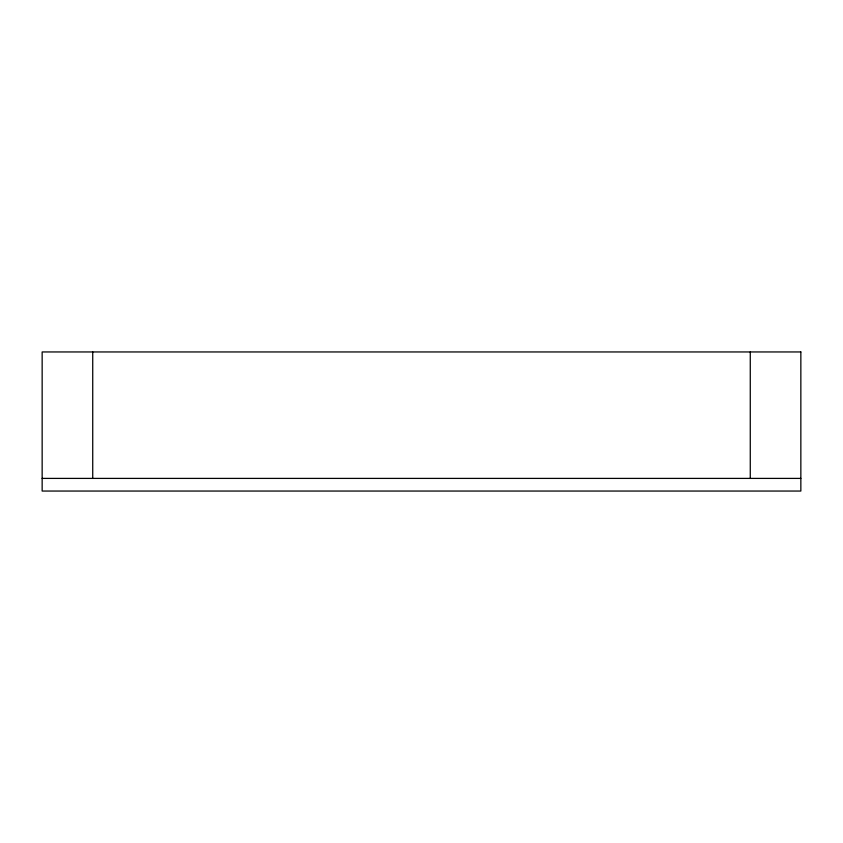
<?xml version="1.0" encoding="UTF-8"?>
<svg xmlns="http://www.w3.org/2000/svg" width="843" height="843" viewBox="0 0 843 843"><rect width="100%" height="100%" fill="white"/><g stroke="black" fill="none" stroke-linecap="round" stroke-linejoin="round"><path stroke-width="1.26" d="M42.15 478.402L800.85 478.402M750.27 351.952L750.27 478.402M92.73 351.952L92.73 478.402M800.85 351.952L42.15 351.952L42.15 491.047L800.85 491.047L800.85 351.952"/></g></svg>
